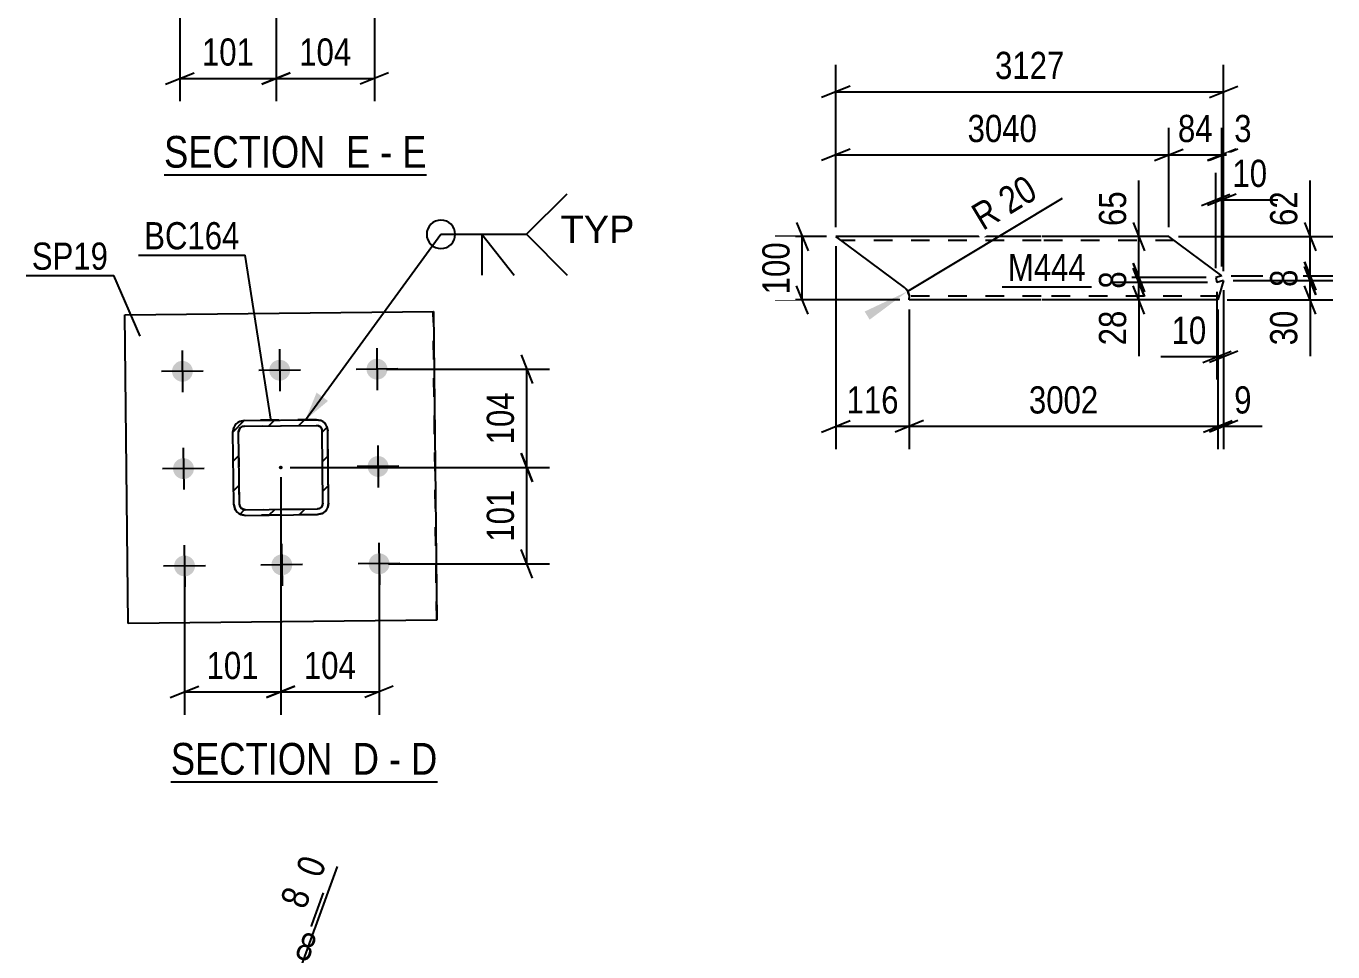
# Model space of a CAD drawing. Header units: millimetres. Extents: x 0 to 841, y 0 to 594.
# Drawn here: x 307 to 444.7, y 321.5 to 419 of the extents above; entities that cross this region are included whole.
import ezdxf

# ---------------------------------------------------------------- set-up
doc = ezdxf.new("R2010")
doc.units = ezdxf.units.MM
doc.linetypes.add('DXK_LINE_DOT2', pattern=[3.9198, 1.9599, -1.9599])
doc.linetypes.add('DXK_LINE_DOT3', pattern=[5.9187, 2.979, -0.9799, 0.9799, -0.9799])
doc.styles.add('Arial', font='ARIAL.TTF', dxfattribs={"height": 0.2})
doc.styles.add('Arial Narrow', font='ARIALN.TTF', dxfattribs={"height": 0.2})

# ---------------------------------------------------------------- blocks, each defined once
blk = doc.blocks.new('Unknown-761548639-59 - 17961')
at = {"color": 6, "linetype": 'Continuous'}
blk.add_line((322.29, 339.43), (350.36, 339.43), dxfattribs=at)
at = {"color": 0, "linetype": 'Continuous'}
for points in [[(340.4, 340.18), (340.4, 343.68), (322.29, 343.68), (322.29, 340.18)], [(344.22, 340.18), (344.22, 343.68), (341.45, 343.68), (341.45, 340.18)], [(346.54, 340.18), (346.54, 343.68), (345.27, 343.68), (345.27, 340.18)], [(350.36, 340.18), (350.36, 343.68), (347.59, 343.68), (347.59, 340.18)]]:
    blk.add_wipeout(points, dxfattribs=at)
at = {"color": 7, "linetype": 'Continuous', "style": 'Arial Narrow'}
for s, p in [('SECTION ', (322.29, 340.18)), ('D', (341.45, 340.18)), ('D', (347.59, 340.18)), ('-', (345.27, 340.18))]:
    blk.add_text(s, height=3.34, dxfattribs=at).set_placement(p)
blk = doc.blocks.new('Unknown-761548639-60 - 18127')
at = {"color": 6, "linetype": 'Continuous'}
blk.add_line((321.57, 403.36), (349.22, 403.36), dxfattribs=at)
at = {"color": 0, "linetype": 'Continuous'}
for points in [[(339.68, 404.11), (339.68, 407.61), (321.57, 407.61), (321.57, 404.11)], [(343.29, 404.11), (343.29, 407.61), (340.73, 407.61), (340.73, 404.11)], [(345.61, 404.11), (345.61, 407.61), (344.34, 407.61), (344.34, 404.11)], [(349.22, 404.11), (349.22, 407.61), (346.66, 407.61), (346.66, 404.11)]]:
    blk.add_wipeout(points, dxfattribs=at)
at = {"color": 7, "linetype": 'Continuous', "style": 'Arial Narrow'}
for s, p in [('SECTION ', (321.57, 404.11)), ('E', (340.73, 404.11)), ('E', (346.66, 404.11)), ('-', (344.34, 404.11))]:
    blk.add_text(s, height=3.34, dxfattribs=at).set_placement(p)
blk = doc.blocks.new('Part-761548639-21611 - 21610')
at = {"color": 2, "linetype": 'Continuous'}
for p, q in [((399.58, 391.49), (392.34, 396.85)), ((413.98, 396.85), (392.34, 396.85)), ((427.42, 396.85), (414.08, 396.85)), ((433, 392.71), (427.42, 396.85)), ((433, 392.71), (432.36, 392.54)), ((432.36, 392.54), (432.49, 392.03)), ((399.58, 391.49), (399.93, 391.1)), ((399.93, 391.1), (399.97, 390.98)), ((400.08, 390.67), (399.97, 390.98)), ((433.19, 392.21), (432.49, 392.03)), ((433.19, 392.21), (432.58, 390.18)), ((400.1, 390.61), (400.08, 390.67)), ((400.1, 390.61), (400.08, 390.67)), ((400.08, 390.24), (400.1, 390.61)), ((400.08, 390.18), (400.08, 390.24)), ((413.98, 390.18), (400.08, 390.18)), ((432.58, 390.18), (414.08, 390.18))]:
    blk.add_line(p, q, dxfattribs=at)
at = {"color": 7, "linetype": 'DXK_LINE_DOT2'}
for p, q in [((413.98, 396.45), (392.88, 396.45)), ((427.96, 396.45), (414.08, 396.45)), ((399.93, 391.1), (399.58, 391.49)), ((399.58, 391.49), (399.93, 391.1)), ((399.93, 391.1), (399.58, 391.49)), ((399.97, 390.98), (399.93, 391.1)), ((399.93, 391.1), (399.97, 390.98)), ((399.97, 390.98), (399.93, 391.1)), ((400.08, 390.67), (399.97, 390.98)), ((400.08, 390.67), (400.07, 390.7)), ((400.08, 390.67), (400.1, 390.61)), ((400.1, 390.61), (400.08, 390.67)), ((400.08, 390.18), (400.1, 390.61)), ((400.08, 390.18), (400.08, 390.18)), ((400.1, 390.58), (400.1, 390.61)), ((400.1, 390.58), (400.1, 390.61)), ((413.98, 390.58), (400.1, 390.58)), ((432.7, 390.58), (414.08, 390.58))]:
    blk.add_line(p, q, dxfattribs=at)
blk = doc.blocks.new('Part-761548639-17972 - 17961')
at = {"linetype": 'Continuous'}
h = blk.add_hatch(dxfattribs=at)
h.set_pattern_fill('', scale=0.7, style=0, pattern_type=0)
h.set_pattern_definition([(45, (330.0187, 377.4851), (-1.57154, 1.57154), [])])
h.paths.add_polyline_path([(337.62, 377.57), (330.02, 377.49), (329.56, 377.39), (329.17, 377.12), (328.92, 376.73), (328.83, 376.27), (328.92, 368.67), (329.01, 368.21), (329.28, 367.83), (329.67, 367.57), (330.13, 367.49), (337.73, 367.57), (338.19, 367.67), (338.57, 367.93), (338.83, 368.32), (338.91, 368.78), (338.83, 376.38), (338.74, 376.84), (338.47, 377.23), (338.08, 377.48)])
h.paths.add_polyline_path([(338.18, 376.6), (338.23, 376.38), (338.31, 368.78), (338.27, 368.55), (338.14, 368.35), (337.95, 368.22), (337.72, 368.17), (330.12, 368.09), (329.89, 368.13), (329.7, 368.26), (329.56, 368.45), (329.52, 368.68), (329.43, 376.28), (329.48, 376.51), (329.6, 376.7), (329.8, 376.84), (330.03, 376.89), (337.62, 376.97), (337.85, 376.93), (338.05, 376.8)])
blk.add_hatch(color=30, dxfattribs=at).paths.add_polyline_path([(333.86, 372.43, -1), (333.86, 372.63, -1)])
at = {"color": 2, "linetype": 'Continuous'}
for p, q in [((329.55, 377.39), (330.01, 377.49)), ((330.02, 377.49), (329.56, 377.39)), ((330.02, 377.49), (337.62, 377.57)), ((338.08, 377.48), (337.62, 377.57)), ((328.83, 376.27), (328.91, 376.73)), ((328.92, 376.73), (328.83, 376.27)), ((328.91, 368.67), (328.83, 376.27)), ((328.83, 376.27), (328.83, 376.27)), ((328.92, 368.67), (328.83, 376.27)), ((329.43, 376.28), (329.48, 376.51)), ((329.52, 368.68), (329.43, 376.28)), ((329.48, 376.51), (329.6, 376.7)), ((329.6, 376.7), (329.8, 376.84)), ((329.8, 376.84), (330.03, 376.89)), ((330.03, 376.89), (337.62, 376.97)), ((337.85, 376.93), (337.62, 376.97)), ((337.62, 376.97), (337.85, 376.93)), ((338.04, 376.8), (337.85, 376.93)), ((337.85, 376.93), (338.05, 376.8)), ((338.18, 376.6), (338.04, 376.8)), ((338.05, 376.8), (338.18, 376.6)), ((338.22, 376.38), (338.18, 376.6)), ((338.18, 376.6), (338.23, 376.38)), ((338.22, 376.38), (338.23, 376.38)), ((338.31, 368.78), (338.22, 376.38)), ((338.31, 368.78), (338.23, 376.38)), ((338.83, 376.38), (338.74, 376.84)), ((338.91, 368.78), (338.83, 376.38)), ((328.91, 368.67), (328.92, 368.67)), ((329.01, 368.21), (328.91, 368.67)), ((328.92, 368.67), (329.01, 368.21)), ((329.56, 368.45), (329.52, 368.68)), ((329.7, 368.26), (329.56, 368.45)), ((330.12, 367.49), (329.66, 367.57)), ((329.67, 367.57), (330.13, 367.49)), ((329.89, 368.13), (329.7, 368.26)), ((330.12, 368.09), (329.89, 368.13)), ((330.12, 368.09), (337.72, 368.17)), ((330.13, 367.49), (337.73, 367.57)), ((337.71, 368.17), (337.94, 368.22)), ((337.95, 368.22), (337.72, 368.17)), ((337.73, 367.57), (338.19, 367.67)), ((337.94, 368.22), (338.14, 368.35)), ((338.14, 368.35), (337.95, 368.22)), ((338.14, 368.35), (338.27, 368.55)), ((338.27, 368.55), (338.14, 368.35)), ((338.27, 368.55), (338.31, 368.78)), ((338.31, 368.78), (338.27, 368.55)), ((338.31, 368.78), (338.31, 368.78)), ((338.83, 368.32), (338.91, 368.78))]:
    blk.add_line(p, q, dxfattribs=at)
at = {"color": 7, "linetype": 'DXK_LINE_DOT2'}
for p, q in [((337.61, 377.57), (330.01, 377.49)), ((337.61, 377.57), (337.62, 377.57)), ((337.61, 377.57), (338.07, 377.48)), ((329.47, 376.51), (329.43, 376.28)), ((329.43, 376.28), (329.43, 376.28)), ((329.51, 368.68), (329.43, 376.28)), ((329.6, 376.7), (329.47, 376.51)), ((329.79, 376.84), (329.6, 376.7)), ((330.02, 376.89), (329.79, 376.84)), ((330.02, 376.89), (337.62, 376.97)), ((330.02, 376.89), (330.03, 376.89)), ((337.62, 376.97), (337.62, 376.97)), ((338.73, 376.84), (338.82, 376.38)), ((338.91, 368.78), (338.82, 376.38)), ((338.82, 376.38), (338.83, 376.38)), ((329.51, 368.68), (329.52, 368.68)), ((329.51, 368.68), (329.56, 368.45)), ((329.56, 368.45), (329.69, 368.26)), ((329.69, 368.26), (329.89, 368.13)), ((329.89, 368.13), (330.12, 368.09)), ((330.12, 368.09), (337.71, 368.17)), ((330.12, 368.09), (330.12, 368.09)), ((337.73, 367.57), (330.12, 367.49)), ((337.71, 368.17), (337.72, 368.17)), ((338.18, 367.67), (337.72, 367.57)), ((338.91, 368.78), (338.82, 368.32)), ((338.91, 368.78), (338.91, 368.78))]:
    blk.add_line(p, q, dxfattribs=at)
at = {"color": 30, "linetype": 'DXK_LINE_DOT3'}
blk.add_line((333.82, 372.53), (333.87, 372.53), dxfattribs=at)
at = {"color": 7, "linetype": 'DXK_LINE_DOT3'}
blk.add_line((333.83, 372.53), (333.87, 372.53), dxfattribs=at)
at = {"color": 30, "linetype": 'Continuous'}
blk.add_circle((333.86, 372.53), 0.1, dxfattribs=at)
at = {"color": 2, "linetype": 'Continuous'}
for centre, start, end in [((330.03, 376.29), 113.1293, 158.1293), ((330.03, 376.29), 113.1289, 158.1289), ((337.63, 376.37), 23.1293, 68.1293), ((330.11, 368.69), 203.1289, 248.1289), ((330.12, 368.69), 203.1293, 248.1293), ((337.71, 368.77), 293.1289, 338.1289)]:
    blk.add_arc(centre, 1.2, start, end, dxfattribs=at)
at = {"color": 7, "linetype": 'DXK_LINE_DOT2'}
for centre, start, end in [((337.62, 376.37), 23.1289, 68.1289), ((337.71, 368.77), 293.1293, 338.1293)]:
    blk.add_arc(centre, 1.2, start, end, dxfattribs=at)
blk = doc.blocks.new('Bolt-761548639-18030 - 17961')
at = {"linetype": 'Continuous'}
for points in [[(322.41, 382.65), (322.43, 382.88), (322.5, 383.1), (322.61, 383.3), (322.76, 383.47), (322.94, 383.61), (323.15, 383.71), (323.38, 383.76), (323.61, 383.76), (323.83, 383.71), (324.04, 383.62), (324.23, 383.49), (324.39, 383.32), (324.5, 383.12), (324.58, 382.9), (324.6, 382.68), (324.58, 382.45), (324.51, 382.23), (324.4, 382.03), (324.25, 381.85), (324.07, 381.72), (323.86, 381.62), (323.63, 381.57), (323.4, 381.57), (323.18, 381.61), (322.97, 381.71), (322.78, 381.84), (322.62, 382.01), (322.51, 382.21), (322.43, 382.42)], [(332.65, 382.76), (332.68, 382.99), (332.74, 383.21), (332.86, 383.41), (333.01, 383.59), (333.19, 383.72), (333.4, 383.82), (333.63, 383.87), (333.86, 383.87), (334.08, 383.83), (334.29, 383.74), (334.48, 383.6), (334.64, 383.43), (334.75, 383.23), (334.83, 383.02), (334.85, 382.79), (334.83, 382.56), (334.76, 382.34), (334.65, 382.14), (334.5, 381.97), (334.31, 381.83), (334.11, 381.73), (333.88, 381.68), (333.65, 381.68), (333.43, 381.73), (333.21, 381.82), (333.03, 381.95), (332.87, 382.12), (332.75, 382.32), (332.68, 382.54)], [(342.9, 382.88), (342.93, 383.11), (342.99, 383.33), (343.11, 383.53), (343.26, 383.7), (343.44, 383.84), (343.65, 383.93), (343.88, 383.98), (344.11, 383.98), (344.33, 383.94), (344.54, 383.85), (344.73, 383.71), (344.89, 383.55), (345, 383.35), (345.08, 383.13), (345.1, 382.9), (345.08, 382.67), (345.01, 382.45), (344.9, 382.25), (344.75, 382.08), (344.56, 381.94), (344.35, 381.85), (344.13, 381.8), (343.9, 381.79), (343.68, 381.84), (343.46, 381.93), (343.28, 382.06), (343.12, 382.23), (343, 382.43), (342.93, 382.65)], [(322.52, 372.4), (322.54, 372.63), (322.61, 372.85), (322.72, 373.05), (322.87, 373.22), (323.06, 373.36), (323.27, 373.46), (323.49, 373.51), (323.72, 373.51), (323.95, 373.46), (324.16, 373.37), (324.34, 373.24), (324.5, 373.07), (324.62, 372.87), (324.69, 372.66), (324.72, 372.43), (324.7, 372.2), (324.63, 371.98), (324.51, 371.78), (324.36, 371.61), (324.18, 371.47), (323.97, 371.37), (323.74, 371.32), (323.51, 371.32), (323.29, 371.36), (323.08, 371.46), (322.89, 371.59), (322.73, 371.76), (322.62, 371.96), (322.54, 372.17)], [(343.02, 372.63), (343.04, 372.86), (343.11, 373.08), (343.22, 373.28), (343.37, 373.45), (343.56, 373.59), (343.76, 373.68), (343.99, 373.73), (344.22, 373.73), (344.44, 373.69), (344.66, 373.6), (344.84, 373.47), (345, 373.3), (345.12, 373.1), (345.19, 372.88), (345.22, 372.65), (345.19, 372.42), (345.13, 372.2), (345.01, 372), (344.86, 371.83), (344.68, 371.69), (344.47, 371.6), (344.24, 371.55), (344.01, 371.54), (343.79, 371.59), (343.58, 371.68), (343.39, 371.81), (343.23, 371.98), (343.12, 372.18), (343.04, 372.4)], [(343.13, 362.38), (343.15, 362.61), (343.22, 362.83), (343.33, 363.03), (343.48, 363.2), (343.67, 363.34), (343.88, 363.43), (344.1, 363.48), (344.33, 363.49), (344.56, 363.44), (344.77, 363.35), (344.96, 363.22), (345.11, 363.05), (345.23, 362.85), (345.3, 362.63), (345.33, 362.4), (345.31, 362.17), (345.24, 361.95), (345.13, 361.75), (344.97, 361.58), (344.79, 361.44), (344.58, 361.35), (344.36, 361.3), (344.13, 361.3), (343.9, 361.34), (343.69, 361.43), (343.5, 361.56), (343.35, 361.73), (343.23, 361.93), (343.16, 362.15)], [(322.63, 362.15), (322.65, 362.38), (322.72, 362.6), (322.83, 362.8), (322.99, 362.97), (323.17, 363.11), (323.38, 363.21), (323.6, 363.26), (323.83, 363.26), (324.06, 363.21), (324.27, 363.12), (324.46, 362.99), (324.61, 362.82), (324.73, 362.62), (324.8, 362.41), (324.83, 362.18), (324.81, 361.95), (324.74, 361.73), (324.63, 361.53), (324.47, 361.36), (324.29, 361.22), (324.08, 361.12), (323.86, 361.07), (323.63, 361.07), (323.4, 361.12), (323.19, 361.21), (323, 361.34), (322.85, 361.51), (322.73, 361.71), (322.66, 361.92)], [(332.88, 362.27), (332.9, 362.49), (332.97, 362.71), (333.08, 362.91), (333.23, 363.09), (333.42, 363.22), (333.63, 363.32), (333.85, 363.37), (334.08, 363.37), (334.31, 363.33), (334.52, 363.24), (334.71, 363.1), (334.86, 362.93), (334.98, 362.74), (335.05, 362.52), (335.08, 362.29), (335.06, 362.06), (334.99, 361.84), (334.88, 361.64), (334.72, 361.47), (334.54, 361.33), (334.33, 361.24), (334.11, 361.19), (333.88, 361.18), (333.65, 361.23), (333.44, 361.32), (333.25, 361.45), (333.1, 361.62), (332.98, 361.82), (332.91, 362.04)]]:
    blk.add_hatch(color=1, dxfattribs=at).paths.add_polyline_path(points)
at = {"color": 1, "linetype": 'Continuous'}
for p, q in [((323.47, 384.86), (323.52, 380.46)), ((333.72, 384.98), (333.77, 380.58)), ((343.97, 385.09), (344.02, 380.69)), ((325.7, 382.69), (321.3, 382.64)), ((335.95, 382.8), (331.55, 382.75)), ((346.2, 382.91), (341.8, 382.86)), ((323.59, 374.61), (323.64, 370.21)), ((344.09, 374.84), (344.13, 370.44)), ((325.81, 372.44), (321.41, 372.39)), ((346.31, 372.66), (341.91, 372.62)), ((323.7, 364.36), (323.75, 359.97)), ((333.95, 364.48), (334, 360.08)), ((344.2, 364.59), (344.25, 360.19)), ((325.92, 362.19), (321.52, 362.14)), ((336.17, 362.3), (331.77, 362.25)), ((346.42, 362.41), (342.02, 362.37))]:
    blk.add_line(p, q, dxfattribs=at)
blk = doc.blocks.new('Part-761548639-17974 - 17961')
at = {"color": 2, "linetype": 'Continuous'}
for p, q in [((317.43, 388.6), (349.94, 388.95)), ((317.44, 388.6), (317.43, 388.6)), ((317.79, 356.1), (317.43, 388.6)), ((317.8, 356.1), (317.44, 388.6)), ((349.94, 388.95), (350.29, 356.46)), ((350.29, 356.46), (317.79, 356.1))]:
    blk.add_line(p, q, dxfattribs=at)
at = {"color": 7, "linetype": 'DXK_LINE_DOT2'}
for p, q in [((350.29, 356.46), (349.93, 388.95)), ((349.93, 388.95), (349.94, 388.95)), ((350.29, 356.46), (350.29, 356.46))]:
    blk.add_line(p, q, dxfattribs=at)
blk = doc.blocks.new('StraightDimension-761548639-22290 - 21610')
at = {"color": 7, "linetype": 'Continuous'}
for p, q in [((388.21, 398.35), (389.41, 395.35)), ((391.34, 396.85), (385.96, 396.85)), ((388.81, 390.18), (388.81, 396.85)), ((389.41, 388.68), (388.21, 391.68)), ((399.08, 390.18), (385.96, 390.18))]:
    blk.add_line(p, q, dxfattribs=at)
at = {"color": 0}
blk.add_wipeout([(388.06, 396.85), (383.86, 396.85), (383.86, 390.17), (388.06, 390.17)], dxfattribs=at)
at = {"color": 3, "style": 'Arial Narrow'}
blk.add_text('100', height=2.863, rotation=90.0002, dxfattribs=at).set_placement((387.46, 390.77))
blk = doc.blocks.new('StraightDimension-761548639-22041 - 21610')
at = {"color": 7, "linetype": 'Continuous'}
for p, q in [((392.34, 397.85), (392.34, 408.31)), ((427.42, 397.85), (427.42, 408.31)), ((393.84, 406.06), (390.84, 404.86)), ((392.34, 405.46), (427.42, 405.46)), ((425.92, 404.86), (428.92, 406.06))]:
    blk.add_line(p, q, dxfattribs=at)
at = {"color": 0}
blk.add_wipeout([(414.13, 406.21), (414.13, 410.41), (405.62, 410.41), (405.62, 406.21)], dxfattribs=at)
at = {"color": 3, "style": 'Arial Narrow'}
blk.add_text('3040', height=2.863, dxfattribs=at).set_placement((406.22, 406.81))
blk = doc.blocks.new('StraightDimension-761548639-22039 - 21610')
at = {"color": 7, "linetype": 'Continuous'}
for p, q in [((433, 393.71), (433, 408.31)), ((433.19, 393.21), (433.19, 408.31)), ((431.5, 404.86), (434.5, 406.06)), ((434.69, 406.06), (431.69, 404.86)), ((433, 405.46), (433.19, 405.46)), ((433.19, 405.46), (437.26, 405.46)), ((433.19, 405.46), (437.26, 405.46))]:
    blk.add_line(p, q, dxfattribs=at)
at = {"color": 0}
blk.add_wipeout([(436.74, 406.21), (436.74, 410.41), (433.71, 410.41), (433.71, 406.21)], dxfattribs=at)
at = {"color": 3, "style": 'Arial Narrow'}
blk.add_text('3', height=2.86, dxfattribs=at).set_placement((434.31, 406.81))
blk = doc.blocks.new('StraightDimension-761548639-22040 - 21610')
at = {"color": 7, "linetype": 'Continuous'}
for p, q in [((427.42, 397.85), (427.42, 408.31)), ((433, 393.71), (433, 408.31)), ((425.92, 404.86), (428.92, 406.06)), ((427.42, 405.46), (433, 405.46)), ((434.5, 406.06), (431.5, 404.86))]:
    blk.add_line(p, q, dxfattribs=at)
at = {"color": 0}
blk.add_wipeout([(432.64, 406.21), (432.64, 410.41), (427.78, 410.41), (427.78, 406.21)], dxfattribs=at)
at = {"color": 3, "style": 'Arial Narrow'}
blk.add_text('84', height=2.863, dxfattribs=at).set_placement((428.38, 406.81))
blk = doc.blocks.new('StraightDimension-761548639-22672 - 21610')
at = {"color": 7, "linetype": 'Continuous'}
for p, q in [((432.49, 391.03), (432.49, 381.8)), ((433.19, 391.21), (433.19, 381.8)), ((432.49, 384.2), (426.59, 384.2)), ((432.49, 384.2), (426.59, 384.2)), ((430.99, 383.6), (433.99, 384.8)), ((434.69, 384.8), (431.69, 383.6)), ((432.49, 384.2), (433.19, 384.2))]:
    blk.add_line(p, q, dxfattribs=at)
at = {"color": 0}
blk.add_wipeout([(431.97, 384.95), (431.97, 389.15), (427.11, 389.15), (427.11, 384.95)], dxfattribs=at)
at = {"color": 3, "style": 'Arial Narrow'}
blk.add_text('10', height=2.863, dxfattribs=at).set_placement((427.71, 385.55))
blk = doc.blocks.new('StraightDimension-761548639-22110 - 21610')
at = {"color": 7, "linetype": 'Continuous'}
for p, q in [((392.34, 397.85), (392.34, 414.95)), ((433.19, 393.21), (433.19, 414.95)), ((393.84, 412.7), (390.84, 411.5)), ((392.34, 412.1), (433.19, 412.1)), ((431.69, 411.5), (434.69, 412.7))]:
    blk.add_line(p, q, dxfattribs=at)
at = {"color": 0}
blk.add_wipeout([(417.02, 412.85), (417.02, 417.05), (408.51, 417.05), (408.51, 412.85)], dxfattribs=at)
at = {"color": 3, "style": 'Arial Narrow'}
blk.add_text('3127', height=2.863, dxfattribs=at).set_placement((409.11, 413.45))
blk = doc.blocks.new('StraightDimension-761548639-22210 - 21610')
at = {"color": 7, "linetype": 'Continuous'}
for p, q in [((433.19, 391.21), (433.19, 374.47)), ((432.58, 389.18), (432.58, 374.47)), ((431.08, 376.27), (434.08, 377.47)), ((434.69, 377.47), (431.69, 376.27)), ((432.58, 376.87), (433.19, 376.87)), ((433.19, 376.87), (437.26, 376.87)), ((433.19, 376.87), (437.26, 376.87))]:
    blk.add_line(p, q, dxfattribs=at)
at = {"color": 0}
blk.add_wipeout([(436.74, 377.62), (436.74, 381.82), (433.71, 381.82), (433.71, 377.62)], dxfattribs=at)
at = {"color": 3, "style": 'Arial Narrow'}
blk.add_text('9', height=2.86, dxfattribs=at).set_placement((434.31, 378.22))
blk = doc.blocks.new('StraightDimension-761548639-22211 - 21610')
at = {"color": 7, "linetype": 'Continuous'}
for p, q in [((400.08, 389.18), (400.08, 374.47)), ((432.58, 389.18), (432.58, 374.47)), ((401.58, 377.47), (398.58, 376.27)), ((431.08, 376.27), (434.08, 377.47)), ((400.08, 376.87), (432.58, 376.87))]:
    blk.add_line(p, q, dxfattribs=at)
at = {"color": 0}
blk.add_wipeout([(420.59, 377.62), (420.59, 381.82), (412.08, 381.82), (412.08, 377.62)], dxfattribs=at)
at = {"color": 3, "style": 'Arial Narrow'}
blk.add_text('3002', height=2.863, dxfattribs=at).set_placement((412.68, 378.22))
blk = doc.blocks.new('StraightDimension-761548639-22212 - 21610')
at = {"color": 7, "linetype": 'Continuous'}
for p, q in [((392.34, 395.85), (392.34, 374.47)), ((400.08, 389.18), (400.08, 374.47)), ((390.84, 376.27), (393.84, 377.47)), ((401.58, 377.47), (398.58, 376.27)), ((392.34, 376.87), (400.08, 376.87))]:
    blk.add_line(p, q, dxfattribs=at)
at = {"color": 0}
blk.add_wipeout([(399.55, 377.62), (399.55, 381.82), (392.87, 381.82), (392.87, 377.62)], dxfattribs=at)
at = {"color": 3, "style": 'Arial Narrow'}
blk.add_text('116', height=2.863, dxfattribs=at).set_placement((393.47, 378.22))
blk = doc.blocks.new('RadiusDimension-761548639-22287 - 21610')
at = {"linetype": 'Continuous'}
blk.add_hatch(color=7, dxfattribs=at).paths.add_polyline_path([(395.38, 388.96), (399.93, 391.1), (395.9, 388.1)])
at = {"color": 7, "linetype": 'Continuous'}
blk.add_line((399.93, 391.1), (416.22, 400.89), dxfattribs=at)
blk.add_arc((398.78, 390.42), 1.33, 8.4902, 53.5018, dxfattribs=at)
at = {"color": 0}
blk.add_wipeout([(414.6, 400.8), (412.44, 404.4), (405.46, 400.2), (407.62, 396.6)], dxfattribs=at)
at = {"color": 3, "style": 'Arial Narrow'}
blk.add_text('R 20', height=2.863, rotation=30.997, dxfattribs=at).set_placement((407.83, 397.43))
blk = doc.blocks.new('StraightDimension-761548639-22301 - 21610')
at = {"color": 7, "linetype": 'Continuous'}
for p, q in [((442.3, 396.85), (442.3, 402.75)), ((442.3, 396.85), (442.3, 402.75)), ((441.7, 398.35), (442.9, 395.35)), ((428.42, 396.85), (444.7, 396.85)), ((442.3, 392.71), (442.3, 396.85)), ((442.9, 391.21), (441.7, 394.21)), ((434, 392.71), (444.7, 392.71))]:
    blk.add_line(p, q, dxfattribs=at)
at = {"color": 0}
blk.add_wipeout([(441.55, 402.23), (437.35, 402.23), (437.35, 397.37), (441.55, 397.37)], dxfattribs=at)
at = {"color": 3, "style": 'Arial Narrow'}
blk.add_text('62', height=2.863, rotation=90.0002, dxfattribs=at).set_placement((440.95, 397.97))
blk = doc.blocks.new('StraightDimension-761548639-22302 - 21610')
at = {"color": 7, "linetype": 'Continuous'}
for p, q in [((441.7, 394.21), (442.9, 391.21)), ((442.9, 390.71), (441.7, 393.71)), ((434, 392.71), (444.7, 392.71)), ((442.3, 392.21), (442.3, 392.71)), ((434.19, 392.21), (444.7, 392.21))]:
    blk.add_line(p, q, dxfattribs=at)
at = {"color": 0}
blk.add_wipeout([(441.55, 393.98), (437.35, 393.98), (437.35, 390.95), (441.55, 390.95)], dxfattribs=at)
at = {"color": 3, "style": 'Arial Narrow'}
blk.add_text('8', height=2.86, rotation=90.0002, dxfattribs=at).set_placement((440.95, 391.55))
blk = doc.blocks.new('StraightDimension-761548639-22303 - 21610')
at = {"color": 7, "linetype": 'Continuous'}
for p, q in [((441.7, 393.71), (442.9, 390.71)), ((434.19, 392.21), (444.7, 392.21)), ((442.9, 388.68), (441.7, 391.68)), ((442.3, 390.18), (442.3, 392.21)), ((433.58, 390.18), (444.7, 390.18)), ((442.3, 390.18), (442.3, 384.27)), ((442.3, 390.18), (442.3, 384.27))]:
    blk.add_line(p, q, dxfattribs=at)
at = {"color": 0}
blk.add_wipeout([(441.55, 389.65), (437.35, 389.65), (437.35, 384.8), (441.55, 384.8)], dxfattribs=at)
at = {"color": 3, "style": 'Arial Narrow'}
blk.add_text('30', height=2.863, rotation=90.0002, dxfattribs=at).set_placement((440.95, 385.4))
blk = doc.blocks.new('StraightDimension-761548639-22592 - 21610')
at = {"color": 7, "linetype": 'Continuous'}
for p, q in [((424.27, 396.85), (424.27, 402.75)), ((424.27, 396.85), (424.27, 402.75)), ((423.67, 398.35), (424.87, 395.35)), ((426.42, 396.85), (421.42, 396.85)), ((424.27, 392.54), (424.27, 396.85)), ((424.87, 391.04), (423.67, 394.04)), ((431.36, 392.54), (421.42, 392.54))]:
    blk.add_line(p, q, dxfattribs=at)
at = {"color": 0}
blk.add_wipeout([(423.52, 402.23), (419.32, 402.23), (419.32, 397.37), (423.52, 397.37)], dxfattribs=at)
at = {"color": 3, "style": 'Arial Narrow'}
blk.add_text('65', height=2.863, rotation=90.0002, dxfattribs=at).set_placement((422.92, 397.97))
blk = doc.blocks.new('StraightDimension-761548639-22593 - 21610')
at = {"color": 7, "linetype": 'Continuous'}
for p, q in [((423.67, 394.04), (424.87, 391.04)), ((431.36, 392.54), (421.42, 392.54)), ((424.87, 390.53), (423.67, 393.53)), ((424.27, 392.03), (424.27, 392.54)), ((431.49, 392.03), (421.42, 392.03))]:
    blk.add_line(p, q, dxfattribs=at)
at = {"color": 0}
blk.add_wipeout([(423.52, 393.8), (419.32, 393.8), (419.32, 390.77), (423.52, 390.77)], dxfattribs=at)
at = {"color": 3, "style": 'Arial Narrow'}
blk.add_text('8', height=2.86, rotation=90.0002, dxfattribs=at).set_placement((422.92, 391.37))
blk = doc.blocks.new('StraightDimension-761548639-22594 - 21610')
at = {"color": 7, "linetype": 'Continuous'}
for p, q in [((423.67, 393.53), (424.87, 390.53)), ((431.49, 392.03), (421.42, 392.03)), ((424.87, 388.68), (423.67, 391.68)), ((424.27, 390.18), (424.27, 392.03)), ((431.58, 390.18), (421.42, 390.18)), ((424.27, 390.18), (424.27, 384.27)), ((424.27, 390.18), (424.27, 384.27))]:
    blk.add_line(p, q, dxfattribs=at)
at = {"color": 0}
blk.add_wipeout([(423.52, 389.65), (419.32, 389.65), (419.32, 384.8), (423.52, 384.8)], dxfattribs=at)
at = {"color": 3, "style": 'Arial Narrow'}
blk.add_text('28', height=2.863, rotation=90.0002, dxfattribs=at).set_placement((422.92, 385.4))
blk = doc.blocks.new('StraightDimension-761548639-22653 - 21610')
at = {"color": 7, "linetype": 'Continuous'}
for p, q in [((432.36, 393.54), (432.36, 403.58)), ((433, 393.71), (433, 403.58)), ((430.86, 400.13), (433.86, 401.33)), ((434.5, 401.33), (431.5, 400.13)), ((432.36, 400.73), (433, 400.73)), ((433, 400.73), (438.91, 400.73)), ((433, 400.73), (438.91, 400.73))]:
    blk.add_line(p, q, dxfattribs=at)
at = {"color": 0}
blk.add_wipeout([(438.38, 401.48), (438.38, 405.68), (433.52, 405.68), (433.52, 401.48)], dxfattribs=at)
at = {"color": 3, "style": 'Arial Narrow'}
blk.add_text('10', height=2.863, dxfattribs=at).set_placement((434.12, 402.08))
blk = doc.blocks.new('StraightDimension-761548639-17169 - 16299')
at = {"color": 7, "linetype": 'Continuous'}
for p, q in [((323.79, 286.4), (339.84, 330.5)), ((323.39, 286.54), (338.38, 327.72)), ((333.78, 319.47), (337.01, 319.58)), ((337.41, 319.43), (334.18, 319.33)), ((335.4, 319.52), (335.79, 319.38))]:
    blk.add_line(p, q, dxfattribs=at)
at = {"color": 0, "linetype": 'Continuous'}
blk.add_wipeout([(339.48, 331.26), (335.53, 332.7), (334.5, 329.86), (338.44, 328.42)], dxfattribs=at)
at = {"color": 0}
blk.add_wipeout([(337.27, 319.64), (338.71, 323.59), (335.87, 324.62), (334.43, 320.67)], dxfattribs=at)
at = {"color": 3, "style": 'Arial Narrow'}
blk.add_text('8', height=2.86, rotation=-19.9962, dxfattribs=at).set_placement((335.2, 321.03))
at = {"color": 0, "linetype": 'Continuous'}
blk.add_wipeout([(337.84, 327.97), (333.89, 329.41), (332.85, 326.57), (336.8, 325.13)], dxfattribs=at)
at = {"color": 3, "linetype": 'Continuous', "style": 'Arial Narrow'}
for s, p in [('0', (338.09, 329.19)), ('8', (336.44, 325.9))]:
    blk.add_text(s, height=2.86, rotation=70.004, dxfattribs=at).set_placement(p)
blk = doc.blocks.new('StraightDimension-761548639-17168 - 16299')
at = {"color": 7, "linetype": 'Continuous'}
for p, q in [((323.79, 286.4), (339.84, 330.5)), ((337.41, 319.43), (334.18, 319.33)), ((335.79, 319.38), (364.91, 308.78)), ((352.9, 275.8), (367.23, 315.16)), ((363.29, 308.73), (366.52, 308.84))]:
    blk.add_line(p, q, dxfattribs=at)
at = {"color": 0}
blk.add_wipeout([(353.75, 313.64), (355.18, 317.59), (348.9, 319.88), (347.47, 315.93)], dxfattribs=at)
at = {"color": 0, "linetype": 'Continuous'}
blk.add_wipeout([(366.87, 315.93), (362.92, 317.37), (360.64, 311.08), (364.58, 309.65)], dxfattribs=at)
at = {"color": 3, "style": 'Arial Narrow'}
blk.add_text('620', height=2.863, rotation=-19.9962, dxfattribs=at).set_placement((348.23, 316.29))
at = {"color": 3, "linetype": 'Continuous', "style": 'Arial Narrow'}
blk.add_text('620', height=2.863, rotation=70.004, dxfattribs=at).set_placement((364.22, 310.42))
blk = doc.blocks.new('StraightDimension-761548639-18109 - 17961')
at = {"color": 7, "linetype": 'Continuous'}
for p, q in [((333.86, 371.53), (333.86, 346.5)), ((344.22, 361.39), (344.22, 346.5)), ((332.36, 348.3), (335.36, 349.5)), ((333.86, 348.9), (344.22, 348.9)), ((345.72, 349.5), (342.72, 348.3))]:
    blk.add_line(p, q, dxfattribs=at)
at = {"color": 0}
blk.add_wipeout([(342.38, 349.65), (342.38, 353.85), (335.7, 353.85), (335.7, 349.65)], dxfattribs=at)
at = {"color": 3, "style": 'Arial Narrow'}
blk.add_text('104', height=2.863, dxfattribs=at).set_placement((336.3, 350.25))
blk = doc.blocks.new('StraightDimension-761548639-18110 - 17961')
at = {"color": 7, "linetype": 'Continuous'}
for p, q in [((333.86, 371.53), (333.86, 346.5)), ((323.72, 361.17), (323.72, 346.5)), ((322.22, 348.3), (325.22, 349.5)), ((323.72, 348.9), (333.86, 348.9)), ((335.36, 349.5), (332.36, 348.3))]:
    blk.add_line(p, q, dxfattribs=at)
at = {"color": 0}
blk.add_wipeout([(332.13, 349.65), (332.13, 353.85), (325.45, 353.85), (325.45, 349.65)], dxfattribs=at)
at = {"color": 3, "style": 'Arial Narrow'}
blk.add_text('101', height=2.863, dxfattribs=at).set_placement((326.05, 350.25))
blk = doc.blocks.new('StraightDimension-761548639-18064 - 17961')
at = {"color": 7, "linetype": 'Continuous'}
for p, q in [((359.18, 384.39), (360.38, 381.39)), ((345, 382.89), (362.18, 382.89)), ((359.78, 372.53), (359.78, 382.89)), ((360.38, 371.03), (359.18, 374.03)), ((334.86, 372.53), (362.18, 372.53))]:
    blk.add_line(p, q, dxfattribs=at)
at = {"color": 0}
blk.add_wipeout([(359.03, 381.05), (354.83, 381.05), (354.83, 374.37), (359.03, 374.37)], dxfattribs=at)
at = {"color": 3, "style": 'Arial Narrow'}
blk.add_text('104', height=2.863, rotation=90.0002, dxfattribs=at).set_placement((358.43, 374.97))
blk = doc.blocks.new('StraightDimension-761548639-18065 - 17961')
at = {"color": 7, "linetype": 'Continuous'}
for p, q in [((359.18, 374.03), (360.38, 371.03)), ((334.86, 372.53), (362.18, 372.53)), ((359.78, 362.39), (359.78, 372.53)), ((360.38, 360.89), (359.18, 363.89)), ((345.22, 362.39), (362.18, 362.39))]:
    blk.add_line(p, q, dxfattribs=at)
at = {"color": 0}
blk.add_wipeout([(359.03, 370.8), (354.83, 370.8), (354.83, 364.12), (359.03, 364.12)], dxfattribs=at)
at = {"color": 3, "style": 'Arial Narrow'}
blk.add_text('101', height=2.863, rotation=90.0002, dxfattribs=at).set_placement((358.43, 364.72))
blk = doc.blocks.new('StraightDimension-761548639-18250 - 18127')
at = {"color": 7, "linetype": 'Continuous'}
for p, q in [((333.37, 436.41), (333.37, 411.11)), ((343.73, 426.27), (343.73, 411.11)), ((331.87, 412.91), (334.87, 414.11)), ((333.37, 413.51), (343.73, 413.51)), ((345.23, 414.11), (342.23, 412.91))]:
    blk.add_line(p, q, dxfattribs=at)
at = {"color": 0}
blk.add_wipeout([(341.89, 414.26), (341.89, 418.46), (335.21, 418.46), (335.21, 414.26)], dxfattribs=at)
at = {"color": 3, "style": 'Arial Narrow'}
blk.add_text('104', height=2.863, dxfattribs=at).set_placement((335.81, 414.86))
blk = doc.blocks.new('StraightDimension-761548639-18251 - 18127')
at = {"color": 7, "linetype": 'Continuous'}
for p, q in [((333.37, 436.41), (333.37, 411.11)), ((323.23, 426.05), (323.23, 411.11)), ((321.73, 412.91), (324.73, 414.11)), ((323.23, 413.51), (333.37, 413.51)), ((334.87, 414.11), (331.87, 412.91))]:
    blk.add_line(p, q, dxfattribs=at)
at = {"color": 0}
blk.add_wipeout([(331.64, 414.26), (331.64, 418.46), (324.96, 418.46), (324.96, 414.26)], dxfattribs=at)
at = {"color": 3, "style": 'Arial Narrow'}
blk.add_text('101', height=2.863, dxfattribs=at).set_placement((325.56, 414.86))
blk = doc.blocks.new('Mark-761548639-22274 - 21610')
at = {"color": 0}
blk.add_wipeout([(418.68, 392.17), (418.68, 395.17), (410.46, 395.17), (410.46, 392.17)], dxfattribs=at)
blk.add_wipeout([(418.68, 392.17), (418.68, 395.17), (410.46, 395.17), (410.46, 392.17)], dxfattribs=at)
at = {"color": 30, "linetype": 'Continuous'}
blk.add_line((409.86, 391.57), (419.28, 391.57), dxfattribs=at)
at = {"color": 3, "style": 'Arial Narrow'}
blk.add_text('M444', height=2.863, dxfattribs=at).set_placement((410.46, 392.17))
blk = doc.blocks.new('Mark-761548639-18051 - 17961')
at = {"color": 0}
blk.add_wipeout([(329.53, 395.51), (329.53, 398.51), (319.48, 398.51), (319.48, 395.51)], dxfattribs=at)
blk.add_wipeout([(329.53, 395.51), (329.53, 398.51), (319.48, 398.51), (319.48, 395.51)], dxfattribs=at)
at = {"color": 30, "linetype": 'Continuous'}
for p in [(318.88, 394.91), (332.84, 377.42)]:
    blk.add_line(p, (330.13, 394.91), dxfattribs=at)
at = {"color": 3, "style": 'Arial Narrow'}
blk.add_text('BC164', height=2.863, dxfattribs=at).set_placement((319.48, 395.51))
blk = doc.blocks.new('Mark-761548639-18054 - 17961')
at = {"color": 0}
blk.add_wipeout([(315.68, 393.36), (315.68, 396.36), (307.64, 396.36), (307.64, 393.36)], dxfattribs=at)
blk.add_wipeout([(315.68, 393.36), (315.68, 396.36), (307.64, 396.36), (307.64, 393.36)], dxfattribs=at)
at = {"color": 30, "linetype": 'Continuous'}
for p in [(307.04, 392.76), (319.07, 386.38)]:
    blk.add_line(p, (316.28, 392.76), dxfattribs=at)
at = {"color": 3, "style": 'Arial Narrow'}
blk.add_text('SP19', height=2.863, dxfattribs=at).set_placement((307.64, 393.36))
blk = doc.blocks.new('WeldMark-761548639-23255 - 17961')
at = {"linetype": 'Continuous'}
blk.add_hatch(color=30, dxfattribs=at).paths.add_polyline_path([(338.85, 379.54), (336.47, 377.56), (337.64, 380.42)])
at = {"color": 30, "linetype": 'Continuous'}
for p, q in [((336.47, 377.56), (350.74, 397.09)), ((350.74, 397.09), (359.74, 397.09))]:
    blk.add_line(p, q, dxfattribs=at)
at = {"color": 3, "linetype": 'Continuous'}
for q in [(358.46, 392.8), (355.03, 392.8)]:
    blk.add_line((355.03, 397.09), q, dxfattribs=at)
for start, end in [(90, 270), (270, 90)]:
    blk.add_arc((350.74, 397.09), 1.5, start, end, dxfattribs=at)
at = {"color": 0, "linetype": 'Continuous'}
blk.add_wipeout([(371.12, 396.19), (371.12, 399.19), (363.34, 399.19), (363.34, 396.19)], dxfattribs=at)
blk.add_wipeout([(371.12, 396.19), (371.12, 399.19), (363.34, 399.19), (363.34, 396.19)], dxfattribs=at)
at = {"color": 3, "linetype": 'Continuous'}
for q in [(364.03, 401.37), (364.03, 392.8)]:
    blk.add_line((359.74, 397.09), q, dxfattribs=at)
at = {"color": 3, "linetype": 'Continuous', "style": 'Arial'}
blk.add_text('TYP', height=2.865, dxfattribs=at).set_placement((363.34, 396.19))

msp = doc.modelspace()

# ---------------------------------------------------------------- block references
for name in ['StraightDimension-761548639-18250 - 18127', 'Unknown-761548639-60 - 18127', 'Part-761548639-21611 - 21610', 'Part-761548639-17974 - 17961', 'Bolt-761548639-18030 - 17961', 'Part-761548639-17972 - 17961', 'Unknown-761548639-59 - 17961', 'StraightDimension-761548639-17169 - 16299']:
    msp.add_blockref(name, (0, 0))

# ---------------------------------------------------------------- next in the draw order: block references
for name in ['StraightDimension-761548639-18251 - 18127', 'StraightDimension-761548639-22039 - 21610', 'Mark-761548639-18051 - 17961', 'StraightDimension-761548639-22290 - 21610', 'StraightDimension-761548639-22672 - 21610', 'StraightDimension-761548639-18109 - 17961', 'StraightDimension-761548639-17168 - 16299']:
    msp.add_blockref(name, (0, 0))

# ---------------------------------------------------------------- next in the draw order: block references
for name in ['StraightDimension-761548639-22041 - 21610', 'Mark-761548639-18054 - 17961', 'StraightDimension-761548639-22210 - 21610', 'StraightDimension-761548639-18110 - 17961']:
    msp.add_blockref(name, (0, 0))

# ---------------------------------------------------------------- next in the draw order: block references
for name in ['StraightDimension-761548639-22040 - 21610', 'StraightDimension-761548639-22211 - 21610', 'StraightDimension-761548639-18064 - 17961']:
    msp.add_blockref(name, (0, 0))

# ---------------------------------------------------------------- next in the draw order: block references
for name in ['StraightDimension-761548639-22110 - 21610', 'WeldMark-761548639-23255 - 17961', 'StraightDimension-761548639-18065 - 17961']:
    msp.add_blockref(name, (0, 0))

# ---------------------------------------------------------------- next in the draw order: block references
for name in ['StraightDimension-761548639-22301 - 21610', 'StraightDimension-761548639-22212 - 21610']:
    msp.add_blockref(name, (0, 0))

# ---------------------------------------------------------------- next in the draw order: block references
for name in ['RadiusDimension-761548639-22287 - 21610', 'StraightDimension-761548639-22592 - 21610', 'StraightDimension-761548639-22302 - 21610']:
    msp.add_blockref(name, (0, 0))

# ---------------------------------------------------------------- next in the draw order: block references
for name in ['StraightDimension-761548639-22593 - 21610', 'StraightDimension-761548639-22303 - 21610']:
    msp.add_blockref(name, (0, 0))

# ---------------------------------------------------------------- next in the draw order: block references
msp.add_blockref('StraightDimension-761548639-22594 - 21610', (0, 0))

# ---------------------------------------------------------------- next in the draw order: block references
for name in ['StraightDimension-761548639-22653 - 21610', 'Mark-761548639-22274 - 21610']:
    msp.add_blockref(name, (0, 0))

doc.saveas('drawing.dxf')
